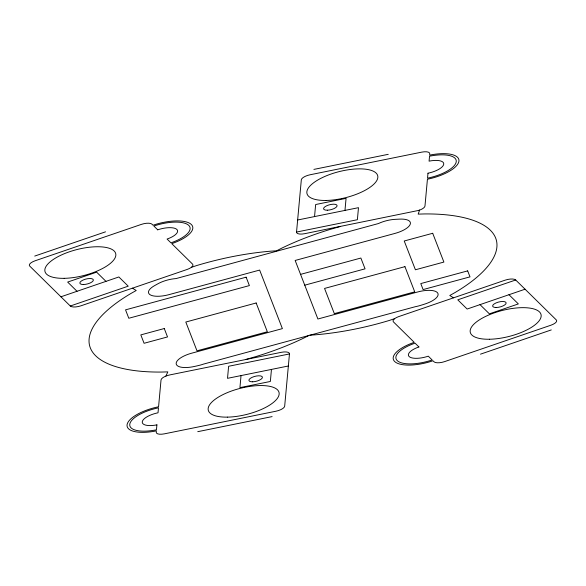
<?xml version="1.0" encoding="UTF-8"?>
<svg xmlns="http://www.w3.org/2000/svg" width="586" height="586" viewBox="0 0 586 586"><rect width="100%" height="100%" fill="white"/><g stroke="black" fill="none" stroke-linecap="round" stroke-linejoin="round"><path stroke-width="0.88" d="M241.036 375.589L239.93 387.639L270.351 381.471L271.457 369.422M296.538 232.056L301.321 179.829A8.687 3.194 -14.2 0 1 310.082 174.767L421.62 152.155A8.687 3.194 -14.2 0 1 429.758 153.788L429.633 155.129A31.263 11.508 -14.2 0 1 458.948 161.011A31.263 11.508 -14.2 0 1 427.428 179.228L424.975 206.016A8.687 3.194 -14.2 0 1 418.844 210.381L304.683 233.689A8.687 3.194 -14.2 0 1 296.538 232.056L357.379 219.721L358.486 207.671L297.644 220.006M289.462 353.944L284.679 406.171A8.687 3.194 -14.2 0 1 275.918 411.233L164.38 433.845A8.687 3.194 -14.2 0 1 156.242 432.212L156.367 430.871A31.263 11.508 -14.2 0 1 127.052 424.989A31.263 11.508 -14.2 0 1 158.572 406.772L161.025 379.984A8.687 3.194 -14.2 0 1 169.779 374.923L281.317 352.311A8.687 3.194 -14.2 0 1 289.462 353.944L228.621 366.279L227.515 378.329L288.356 365.994M314.543 216.578L315.649 204.529L346.07 198.361L344.964 210.411M191.373 267.341L196.537 265.597A140.684 51.788 -14.2 0 1 270.776 251.174L276.599 250.793L281.588 248.244A140.684 51.788 -14.2 0 1 330.533 229.294L340.634 226.401M394.627 318.659L389.463 320.403A140.684 51.788 -14.2 0 1 315.224 334.826L309.401 335.207L304.412 337.756A140.684 51.788 -14.2 0 1 255.467 356.706L245.366 359.599M418.844 210.381L419.605 210.103L418.17 214.124L424.469 213.941A140.684 51.788 -14.2 0 1 455.014 292.56L449.784 295.498L453.549 297.827M165.911 376.065L167.83 371.876L161.531 372.059A140.684 51.788 -14.2 0 1 130.986 293.44L136.216 290.502L132.451 288.173M34.728 256.075L105.524 231.829M60.929 296.794L118.855 276.958L128.224 286.173L70.298 306.009L29.71 266.073A8.687 3.194 -14.2 0 1 35.153 260.763L141.343 224.394A8.687 3.194 -14.2 0 1 151.994 224.204L153.034 225.222A31.263 11.508 -14.2 0 1 191.358 224.519A31.263 11.508 -14.2 0 1 171.764 243.651L192.582 264.132A8.687 3.194 -14.2 0 1 187.139 269.45L80.949 305.811A8.687 3.194 -14.2 0 1 70.298 306.009M515.702 279.991A8.687 3.194 -14.2 0 0 505.051 280.189L398.861 316.55A8.687 3.194 -14.2 0 0 393.418 321.868L414.236 342.349A31.263 11.508 -14.2 0 0 394.642 361.481A31.263 11.508 -14.2 0 0 432.966 360.778L434.006 361.796A8.687 3.194 -14.2 0 0 444.657 361.606L550.847 325.237A8.687 3.194 -14.2 0 0 556.29 319.927L515.702 279.991L457.776 299.827L467.145 309.042L525.071 289.206M480.476 354.171L551.272 329.925M300.574 274.373L360.866 258.038L365.063 268.835L304.771 285.17M308.771 335.529L203.415 364.126A18.408 6.776 -14.2 0 1 199.987 365.166A57.443 21.147 -14.2 0 1 194.508 366.44A18.408 6.776 -14.2 0 1 176.218 364.009A18.408 6.776 -14.2 0 1 191.607 353.212L282.386 328.621L259.642 270.073L168.863 294.67A18.408 6.776 -14.2 0 1 150.089 294.736A18.408 6.776 -14.2 0 1 154.587 285.631L157.912 283.778A18.408 6.776 -14.2 0 1 176.049 278.57L378.439 223.544A18.408 6.776 -14.2 0 1 395.279 219.34L399.586 219.127A18.408 6.776 -14.2 0 1 410.266 224.13A18.408 6.776 -14.2 0 1 394.971 233.411L295.154 260.455L317.898 319.004L417.723 291.96A18.408 6.776 -14.2 0 1 437.603 292.89A18.408 6.776 -14.2 0 1 426.198 303.577A60.636 22.319 -14.2 0 1 420.609 305.365A18.408 6.776 -14.2 0 1 415.371 306.69L310.133 335.163M313.891 169.398L388.247 154.323M197.753 431.677L272.109 416.602M508.978 294.714L518.346 303.929L489.383 313.847L480.015 304.632M105.985 281.368L96.617 272.153L67.654 282.071L77.022 291.286M156.916 424.85L156.462 429.802A28.487 10.482 -14.2 0 1 129.755 424.44A28.487 10.482 -14.2 0 1 158.476 407.841L158.022 412.793A15.632 5.757 -14.2 0 0 142.259 421.905A15.632 5.757 -14.2 0 0 156.916 424.85M427.978 173.207L427.524 178.159A28.487 10.482 -14.2 0 0 456.245 161.56A28.487 10.482 -14.2 0 0 429.538 156.198L429.084 161.15A15.632 5.757 -14.2 0 1 443.741 164.095A15.632 5.757 -14.2 0 1 427.978 173.207M246.127 277.185L125.536 309.855L128.803 318.257L249.394 285.587L246.127 277.185M432.702 233.279L404.23 240.993L415.415 269.78L443.888 262.067L432.702 233.279M256.155 302.984L185.806 322.036L196.991 350.831L267.341 331.779L256.155 302.984M164.263 328.541L140.816 334.892L144.083 343.286L167.53 336.935L164.263 328.541M404.941 266.652L324.549 288.429L334.335 313.627L414.727 291.85L404.941 266.652M467.672 270.879L420.777 283.58L423.107 289.579L470.001 276.87L467.672 270.879M418.917 346.956L415.064 343.162A28.487 10.482 -14.2 0 0 397.213 360.595A28.487 10.482 -14.2 0 0 432.131 359.958L428.285 356.171A15.632 5.757 -14.2 0 1 409.116 356.522A15.632 5.757 -14.2 0 1 418.917 346.956M157.715 229.829L153.869 226.042A28.487 10.482 -14.2 0 1 188.787 225.405A28.487 10.482 -14.2 0 1 170.936 242.838L167.083 239.044A15.632 5.757 -14.2 0 0 176.884 229.478A15.632 5.757 -14.2 0 0 157.715 229.829M252.654 381.808A6.944 2.556 -14.2 0 0 262.418 377.172A6.944 2.556 -14.2 0 0 251.929 377.421A6.944 2.556 -14.2 0 0 252.654 381.808M227.485 417.129A36.471 13.427 -14.2 0 0 279.119 392.95A36.471 13.427 -14.2 0 0 224.35 393.953A36.471 13.427 -14.2 0 0 227.485 417.129M496.115 307.496A6.944 2.556 -14.2 0 0 506.15 302.969A6.944 2.556 -14.2 0 0 495.903 302.991A6.944 2.556 -14.2 0 0 496.115 307.496M489.493 339.243A36.471 13.427 -14.2 0 0 541.127 315.063A36.471 13.427 -14.2 0 0 486.358 316.066A36.471 13.427 -14.2 0 0 489.493 339.243M83.337 284.525A6.944 2.556 -14.2 0 0 93.372 279.998A6.944 2.556 -14.2 0 0 83.124 280.02A6.944 2.556 -14.2 0 0 83.337 284.525M64.174 278.328A36.471 13.427 -14.2 0 0 115.808 254.148A36.471 13.427 -14.2 0 0 61.039 255.152A36.471 13.427 -14.2 0 0 64.174 278.328M327.318 210.206A6.944 2.556 -14.2 0 0 337.082 205.576A6.944 2.556 -14.2 0 0 326.592 205.818A6.944 2.556 -14.2 0 0 327.318 210.206M326.182 200.441A36.471 13.427 -14.2 0 0 377.809 176.261A36.471 13.427 -14.2 0 0 323.047 177.265A36.471 13.427 -14.2 0 0 326.182 200.441"/></g></svg>
